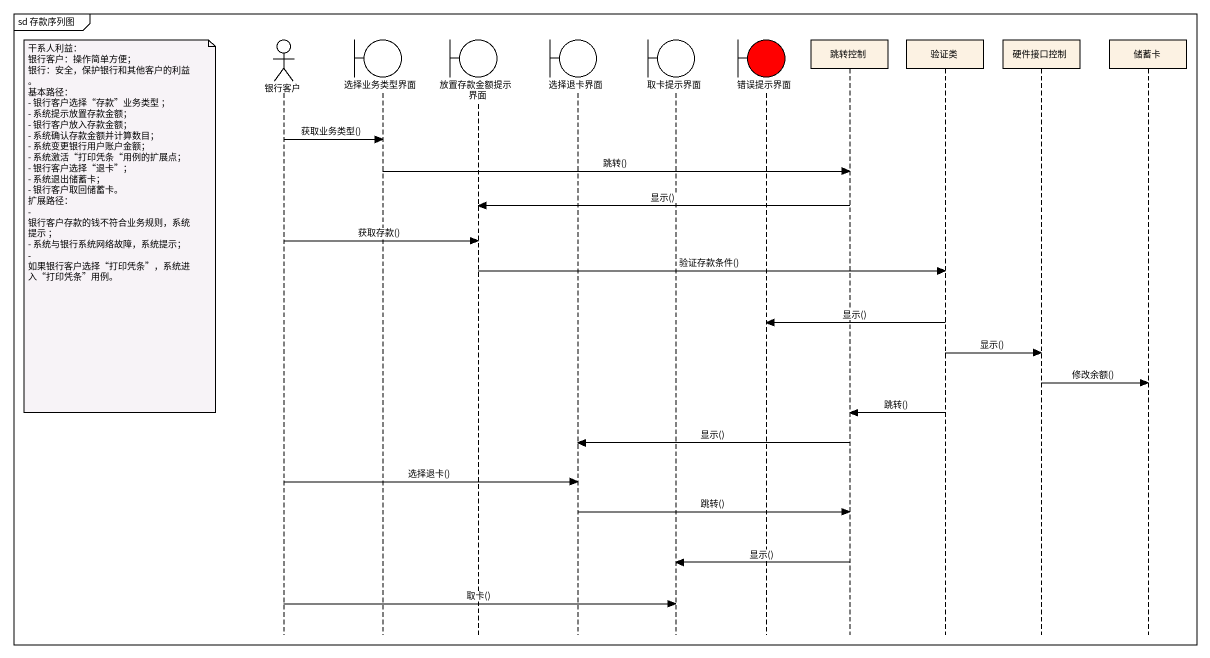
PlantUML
@startuml
mainframe sd 存款序列图
hide footbox
actor 银行客户
boundary 选择业务类型界面
boundary 放置存款金额提示界面
boundary 选择退卡界面
boundary 取卡提示界面
boundary 错误提示界面 #FF0000
participant 跳转控制
participant 验证类
participant 硬件接口控制
participant 储蓄卡

银行客户 -> 选择业务类型界面 : 获取业务类型()
选择业务类型界面 -> 跳转控制 : 跳转()
跳转控制 -> 放置存款金额提示界面 : 显示()
note left of 银行客户
  干系人利益：
  银行客户：操作简单方便；
  银行：安全，保护银行和其他客户的利益。
  基本路径：
  - 银行客户选择“存款”业务类型 ；
  - 系统提示放置存款金额；
  - 银行客户放入存款金额；
  - 系统确认存款金额并计算数目；
  - 系统变更银行用户账户金额；
  - 系统激活“打印凭条“用例的扩展点；
  - 银行客户选择“退卡”；
  - 系统退出储蓄卡；
  - 银行客户取回储蓄卡。
  扩展路径：
  - 银行客户存款的钱不符合业务规则，系统提示 ；
  - 系统与银行系统网络故障，系统提示；
  - 如果银行客户选择“打印凭条”，系统进入“打印凭条”用例。
end note
银行客户 -> 放置存款金额提示界面 : 获取存款()
放置存款金额提示界面 -> 验证类 : 验证存款条件()
验证类 -> 错误提示界面 : 显示()
验证类 -> 硬件接口控制 : 显示()
硬件接口控制 -> 储蓄卡 : 修改余额()
验证类 -> 跳转控制 : 跳转()
跳转控制 -> 选择退卡界面 : 显示()
银行客户 -> 选择退卡界面 : 选择退卡()
选择退卡界面 -> 跳转控制 : 跳转()
跳转控制 -> 取卡提示界面 : 显示()
银行客户 -> 取卡提示界面 : 取卡()
@enduml
